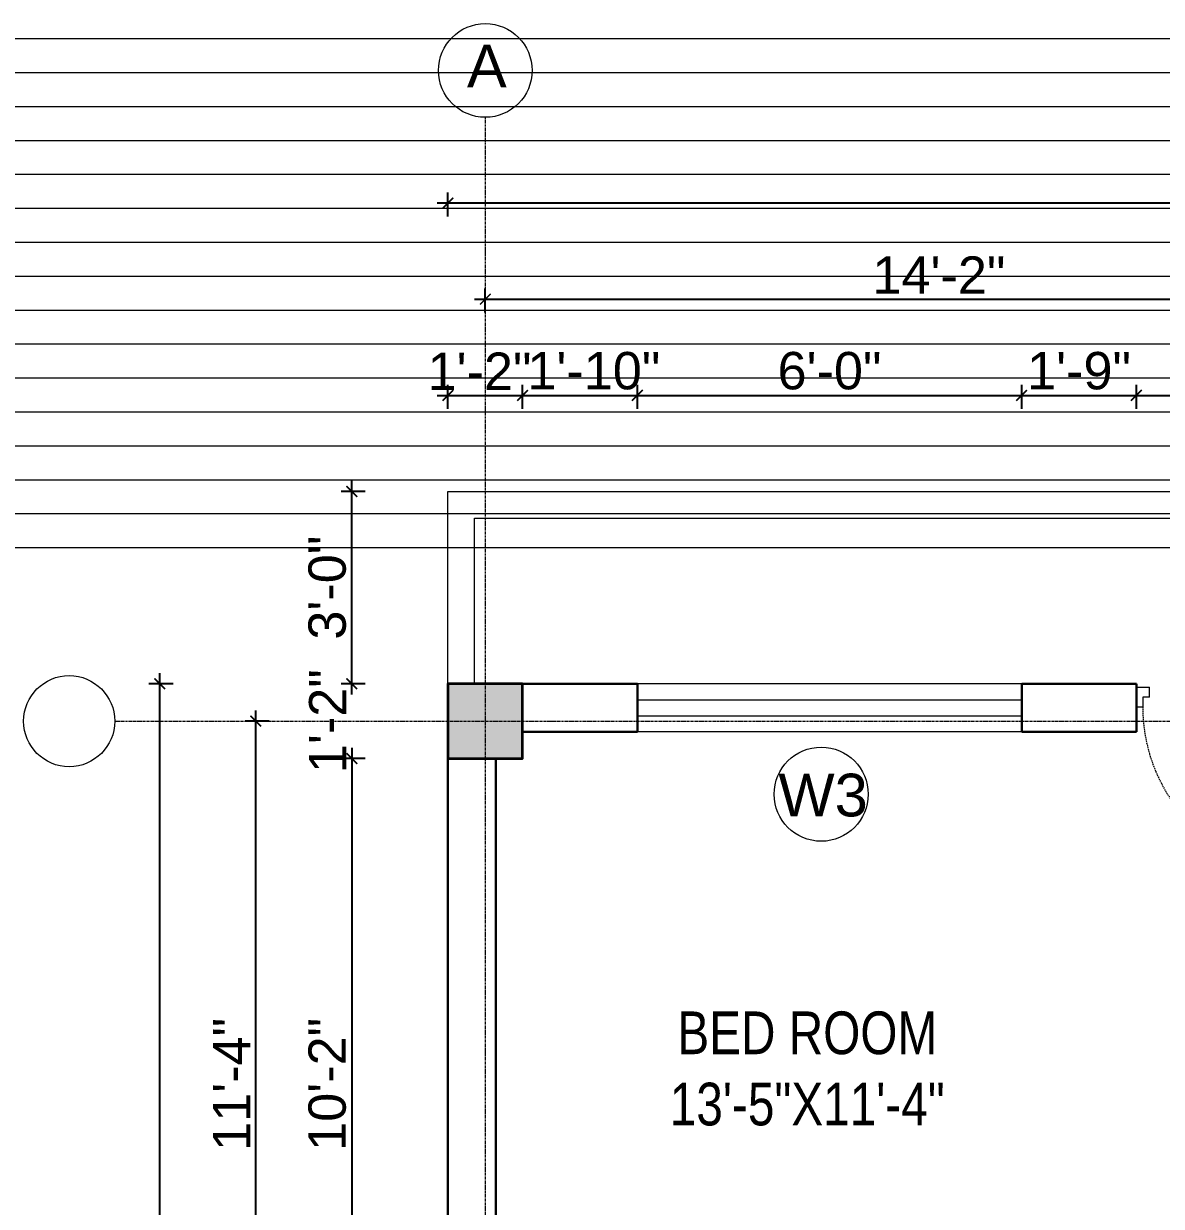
# Model space of a CAD drawing. Header units: inches. Extents: x 94382 to 101671, y 6219 to 10323.
# Drawn here: x 96480.1 to 96693.3, y 8797.9 to 9019.3 of the extents above; entities that cross this region are included whole.
import ezdxf

# ---------------------------------------------------------------- set-up
doc = ezdxf.new("R2010")
doc.units = ezdxf.units.IN
doc.header["$MEASUREMENT"] = 0
doc.linetypes.add('CENTER', pattern=[2, 1.25, -0.25, 0.25, -0.25])
doc.linetypes.add('HIDDEN', pattern=[0.375, 0.25, -0.125])
for name, color, linetype, lineweight in [('Annotate-Lite.w', 4, 'Continuous', 9), ('Annotations-Bold.w', 2, 'Continuous', 13), ('COLOUM', 3, 'Continuous', 35), ('DIM-2', 4, 'Continuous', 20), ('Door-Window.w', 4, 'Continuous', 15), ('wall', 240, 'Continuous', 30), ('wall light', 6, 'Continuous', 18), ('window', 130, 'Continuous', 13)]:
    doc.layers.add(name, color=color, linetype=linetype, lineweight=lineweight)
doc.styles.add('ARAIL', font='arial.ttf')
doc.styles.add('DIM', font='arial.ttf', dxfattribs={"width": 0.8})
doc.styles.add('gaurav', font='arial.ttf')
doc.dimstyles.new('8 inch dim', dxfattribs={"dimtxt": 7, "dimasz": 2, "dimexe": 2, "dimexo": 1, "dimgap": 1, "dimtad": 1, "dimdec": 0, "dimzin": 3, "dimdsep": 46, "dimlunit": 4, "dimtxsty": 'ARAIL', "dimblk": 'ARCHTICK', "dimcen": 0.09, "dimdle": 2, "dimadec": 0, "dimazin": 0, "dimtfac": 1, "dimtdec": 0, "dimtix": 1, "dimtofl": 0, "dimtmove": 1, "dimatfit": 3, "dimldrblk": 'ARCHTICK', "dimfxlon": 1, "dimtolj": 1, "dimtzin": 0, "dimarcsym": 0})

# ---------------------------------------------------------------- blocks, each defined once
blk = doc.blocks.new('column 14')
at = {"layer": 'COLOUM'}
h = blk.add_hatch(color=256, dxfattribs=at)
h.dxf.hatch_style = 1
h.paths.add_polyline_path([(7, 7), (-7, 7), (-7, -7), (7, -7)])
blk.add_lwpolyline([(7, 7), (7, -7), (-7, -7), (-7, 7)], close=True, dxfattribs=at)
blk = doc.blocks.new('*U9')
at = {"layer": 'Door-Window.w', "ltscale": 3}
for p, q in [((11067.44, 10097.93), (11092.24, 10116.76)), ((11068.18, 10096.96), (11093, 10115.8)), ((11092.24, 10116.76), (11093, 10115.8)), ((11063.03, 10097.66), (11065.96, 10099.89)), ((11065.96, 10099.89), (11067.44, 10097.93)), ((11065.25, 10094.74), (11063.03, 10097.66)), ((11065.97, 10096.82), (11067.44, 10097.93)), ((11067.44, 10097.93), (11068.18, 10096.96)), ((11066.71, 10095.85), (11065.25, 10094.74)), ((11066.71, 10095.85), (11065.97, 10096.82)), ((11084.8, 10072.06), (11083.33, 10070.95)), ((11084.8, 10072.06), (11085.54, 10071.08)), ((11084.81, 10068.99), (11087.74, 10071.22)), ((11085.54, 10071.08), (11087, 10072.19)), ((11087.74, 10071.22), (11087, 10072.19)), ((11084.81, 10068.99), (11083.33, 10070.95))]:
    blk.add_line(p, q, dxfattribs=at)
at = {"layer": 'Door-Window.w', "color": 9, "linetype": 'HIDDEN', "lineweight": 18}
blk.add_arc((11068.18, 10096.96), 31.16, 307.2347, 37.1906, dxfattribs=at)
blk = doc.blocks.new('_ArchTick')
at = {"color": 0, "linetype": 'ByBlock', "const_width": 0.15}
blk.add_lwpolyline([(-0.5, -0.5), (0.5, 0.5)], dxfattribs=at)
blk = doc.blocks.new('*D225')
at = {"layer": 'Defpoints', "color": 0, "transparency": 16777216}
for p in [(96559.59, 8895.7), (96505.59, 8425.7), (96559.59, 8425.7)]:
    blk.add_point(p, dxfattribs=at)
at = {"layer": 'DIM-2', "color": 0, "lineweight": -2, "transparency": 16777216}
for p, q in [((96505.59, 8897.7), (96505.59, 8423.7)), ((96508.09, 8895.7), (96503.59, 8895.7)), ((96508.09, 8425.7), (96503.59, 8425.7))]:
    blk.add_line(p, q, dxfattribs=at)
at = {"layer": 'DIM-2', "color": 0, "lineweight": -2, "transparency": 16777216, "xscale": 2, "yscale": 2, "zscale": 2}
for p, rotation in [((96505.59, 8895.7), 90), ((96505.59, 8425.7), 270)]:
    blk.add_blockref('_ArchTick', p, dxfattribs=dict(at, rotation=rotation))
at = {"layer": 'DIM-2', "color": 0, "transparency": 16777216, "insert": (96501.01, 8660.7), "char_height": 7, "attachment_point": 5, "rotation": 90, "style": 'ARAIL'}
blk.add_mtext('\\A1;39\'-2"', dxfattribs=at)
blk = doc.blocks.new('*D249')
at = {"layer": 'Defpoints', "color": 0, "transparency": 16777216}
for p in [(96573.59, 8949.7), (96559.59, 8895.7), (96573.59, 8895.7)]:
    blk.add_point(p, dxfattribs=at)
at = {"layer": 'DIM-2', "color": 0, "lineweight": -2, "transparency": 16777216}
for p, q in [((96559.59, 8947.2), (96559.59, 8951.7)), ((96573.59, 8947.2), (96573.59, 8951.7)), ((96557.59, 8949.7), (96575.59, 8949.7))]:
    blk.add_line(p, q, dxfattribs=at)
at = {"layer": 'DIM-2', "color": 0, "lineweight": -2, "transparency": 16777216, "xscale": 2, "yscale": 2, "zscale": 2, "rotation": 180}
blk.add_blockref('_ArchTick', (96559.59, 8949.7), dxfattribs=at)
at = {"layer": 'DIM-2', "color": 0, "lineweight": -2, "transparency": 16777216, "xscale": 2, "yscale": 2, "zscale": 2}
blk.add_blockref('_ArchTick', (96573.59, 8949.7), dxfattribs=at)
at = {"layer": 'DIM-2', "color": 0, "transparency": 16777216, "insert": (96565.52, 8954.22), "char_height": 7, "attachment_point": 5, "style": 'ARAIL'}
blk.add_mtext('\\A1;1\'-2"', dxfattribs=at)
blk = doc.blocks.new('*D250')
at = {"layer": 'Defpoints', "color": 0, "transparency": 16777216}
for p in [(96595.09, 8949.7), (96573.59, 8895.7), (96595.09, 8895.7)]:
    blk.add_point(p, dxfattribs=at)
at = {"layer": 'DIM-2', "color": 0, "lineweight": -2, "transparency": 16777216}
for p, q in [((96573.59, 8947.2), (96573.59, 8951.7)), ((96595.09, 8947.2), (96595.09, 8951.7)), ((96571.59, 8949.7), (96597.09, 8949.7))]:
    blk.add_line(p, q, dxfattribs=at)
at = {"layer": 'DIM-2', "color": 0, "lineweight": -2, "transparency": 16777216, "xscale": 2, "yscale": 2, "zscale": 2, "rotation": 180}
blk.add_blockref('_ArchTick', (96573.59, 8949.7), dxfattribs=at)
at = {"layer": 'DIM-2', "color": 0, "lineweight": -2, "transparency": 16777216, "xscale": 2, "yscale": 2, "zscale": 2}
blk.add_blockref('_ArchTick', (96595.09, 8949.7), dxfattribs=at)
at = {"layer": 'DIM-2', "color": 0, "transparency": 16777216, "insert": (96586.94, 8954.28), "char_height": 7, "attachment_point": 5, "style": 'ARAIL'}
blk.add_mtext('\\A1;1\'-10"', dxfattribs=at)
blk = doc.blocks.new('*D251')
at = {"layer": 'Defpoints', "color": 0, "transparency": 16777216}
for p in [(96667.09, 8949.7), (96595.09, 8895.7), (96667.09, 8895.7)]:
    blk.add_point(p, dxfattribs=at)
at = {"layer": 'DIM-2', "color": 0, "lineweight": -2, "transparency": 16777216}
for p, q in [((96595.09, 8947.2), (96595.09, 8951.7)), ((96667.09, 8947.2), (96667.09, 8951.7)), ((96593.09, 8949.7), (96669.09, 8949.7))]:
    blk.add_line(p, q, dxfattribs=at)
at = {"layer": 'DIM-2', "color": 0, "lineweight": -2, "transparency": 16777216, "xscale": 2, "yscale": 2, "zscale": 2, "rotation": 180}
blk.add_blockref('_ArchTick', (96595.09, 8949.7), dxfattribs=at)
at = {"layer": 'DIM-2', "color": 0, "lineweight": -2, "transparency": 16777216, "xscale": 2, "yscale": 2, "zscale": 2}
blk.add_blockref('_ArchTick', (96667.09, 8949.7), dxfattribs=at)
at = {"layer": 'DIM-2', "color": 0, "transparency": 16777216, "insert": (96631.09, 8954.28), "char_height": 7, "attachment_point": 5, "style": 'ARAIL'}
blk.add_mtext('\\A1;6\'-0"', dxfattribs=at)
blk = doc.blocks.new('*D252')
at = {"layer": 'Defpoints', "color": 0, "transparency": 16777216}
for p in [(96688.58, 8949.7), (96667.09, 8895.7), (96688.58, 8895.7)]:
    blk.add_point(p, dxfattribs=at)
at = {"layer": 'DIM-2', "color": 0, "lineweight": -2, "transparency": 16777216}
for p, q in [((96667.09, 8947.2), (96667.09, 8951.7)), ((96688.58, 8947.2), (96688.58, 8951.7)), ((96665.09, 8949.7), (96690.58, 8949.7))]:
    blk.add_line(p, q, dxfattribs=at)
at = {"layer": 'DIM-2', "color": 0, "lineweight": -2, "transparency": 16777216, "xscale": 2, "yscale": 2, "zscale": 2, "rotation": 180}
blk.add_blockref('_ArchTick', (96667.09, 8949.7), dxfattribs=at)
at = {"layer": 'DIM-2', "color": 0, "lineweight": -2, "transparency": 16777216, "xscale": 2, "yscale": 2, "zscale": 2}
blk.add_blockref('_ArchTick', (96688.58, 8949.7), dxfattribs=at)
at = {"layer": 'DIM-2', "color": 0, "transparency": 16777216, "insert": (96677.84, 8954.28), "char_height": 7, "attachment_point": 5, "style": 'ARAIL'}
blk.add_mtext('\\A1;1\'-9"', dxfattribs=at)
blk = doc.blocks.new('*D244')
at = {"layer": 'Defpoints', "color": 0, "transparency": 16777216}
for p in [(96724.59, 8949.7), (96688.58, 8895.7), (96724.59, 8895.7)]:
    blk.add_point(p, dxfattribs=at)
at = {"layer": 'DIM-2', "color": 0, "lineweight": -2, "transparency": 16777216}
for p, q in [((96688.58, 8947.2), (96688.58, 8951.7)), ((96724.59, 8947.2), (96724.59, 8951.7)), ((96686.58, 8949.7), (96726.59, 8949.7))]:
    blk.add_line(p, q, dxfattribs=at)
at = {"layer": 'DIM-2', "color": 0, "lineweight": -2, "transparency": 16777216, "xscale": 2, "yscale": 2, "zscale": 2, "rotation": 180}
blk.add_blockref('_ArchTick', (96688.58, 8949.7), dxfattribs=at)
at = {"layer": 'DIM-2', "color": 0, "lineweight": -2, "transparency": 16777216, "xscale": 2, "yscale": 2, "zscale": 2}
blk.add_blockref('_ArchTick', (96724.59, 8949.7), dxfattribs=at)
at = {"layer": 'DIM-2', "color": 0, "transparency": 16777216, "insert": (96706.59, 8954.28), "char_height": 7, "attachment_point": 5, "style": 'ARAIL'}
blk.add_mtext('\\A1;3\'-0"', dxfattribs=at)
blk = doc.blocks.new('*D242')
at = {"layer": 'Defpoints', "color": 0, "transparency": 16777216}
for p in [(96736.59, 8967.7), (96566.59, 8895.7), (96736.59, 8895.7)]:
    blk.add_point(p, dxfattribs=at)
at = {"layer": 'DIM-2', "color": 0, "lineweight": -2, "transparency": 16777216}
for p, q in [((96566.59, 8965.2), (96566.59, 8969.7)), ((96736.59, 8965.2), (96736.59, 8969.7)), ((96564.59, 8967.7), (96738.59, 8967.7))]:
    blk.add_line(p, q, dxfattribs=at)
at = {"layer": 'DIM-2', "color": 0, "lineweight": -2, "transparency": 16777216, "xscale": 2, "yscale": 2, "zscale": 2, "rotation": 180}
blk.add_blockref('_ArchTick', (96566.59, 8967.7), dxfattribs=at)
at = {"layer": 'DIM-2', "color": 0, "lineweight": -2, "transparency": 16777216, "xscale": 2, "yscale": 2, "zscale": 2}
blk.add_blockref('_ArchTick', (96736.59, 8967.7), dxfattribs=at)
at = {"layer": 'DIM-2', "color": 0, "transparency": 16777216, "insert": (96651.59, 8972.22), "char_height": 7, "attachment_point": 5, "style": 'ARAIL'}
blk.add_mtext('\\A1;14\'-2"', dxfattribs=at)
blk = doc.blocks.new('*D224')
at = {"layer": 'Defpoints', "color": 0, "transparency": 16777216}
for p in [(96559.59, 8985.7), (96559.59, 8895.7), (96918.28, 8895.7)]:
    blk.add_point(p, dxfattribs=at)
at = {"layer": 'DIM-2', "color": 0, "lineweight": -2, "transparency": 16777216}
for p, q in [((96559.59, 8983.2), (96559.59, 8987.7)), ((96918.28, 8983.2), (96918.28, 8987.7)), ((96920.28, 8985.7), (96557.59, 8985.7))]:
    blk.add_line(p, q, dxfattribs=at)
at = {"layer": 'DIM-2', "color": 0, "lineweight": -2, "transparency": 16777216, "xscale": 2, "yscale": 2, "zscale": 2, "rotation": 180}
blk.add_blockref('_ArchTick', (96559.59, 8985.7), dxfattribs=at)
at = {"layer": 'DIM-2', "color": 0, "lineweight": -2, "transparency": 16777216, "xscale": 2, "yscale": 2, "zscale": 2}
blk.add_blockref('_ArchTick', (96918.28, 8985.7), dxfattribs=at)
at = {"layer": 'DIM-2', "color": 0, "transparency": 16777216, "insert": (96738.93, 8990.28), "char_height": 7, "attachment_point": 5, "style": 'ARAIL'}
blk.add_mtext('\\A1;29\'-11"', dxfattribs=at)
blk = doc.blocks.new('*D200')
at = {"layer": 'Defpoints', "color": 0, "transparency": 16777216}
for p in [(96559.59, 8895.7), (96541.59, 8881.7), (96559.59, 8881.7)]:
    blk.add_point(p, dxfattribs=at)
at = {"layer": 'DIM-2', "color": 0, "lineweight": -2, "transparency": 16777216}
for p, q in [((96541.59, 8895.7), (96541.59, 8897.7)), ((96544.09, 8895.7), (96539.59, 8895.7)), ((96544.09, 8881.7), (96539.59, 8881.7)), ((96541.59, 8881.7), (96541.59, 8879.7))]:
    blk.add_line(p, q, dxfattribs=at)
at = {"layer": 'DIM-2', "color": 0, "lineweight": -2, "transparency": 16777216, "xscale": 2, "yscale": 2, "zscale": 2}
for p, rotation in [((96541.59, 8895.7), 270), ((96541.59, 8881.7), 90)]:
    blk.add_blockref('_ArchTick', p, dxfattribs=dict(at, rotation=rotation))
at = {"layer": 'DIM-2', "color": 0, "transparency": 16777216, "insert": (96537.07, 8888.7), "char_height": 7, "attachment_point": 5, "rotation": 90, "style": 'ARAIL'}
blk.add_mtext('\\A1;1\'-2"', dxfattribs=at)
blk = doc.blocks.new('*D201')
at = {"layer": 'Defpoints', "color": 0, "transparency": 16777216}
for p in [(96559.59, 8881.7), (96541.59, 8759.7), (96559.59, 8759.7)]:
    blk.add_point(p, dxfattribs=at)
at = {"layer": 'DIM-2', "color": 0, "lineweight": -2, "transparency": 16777216}
for p, q in [((96541.59, 8883.7), (96541.59, 8757.7)), ((96544.09, 8881.7), (96539.59, 8881.7)), ((96544.09, 8759.7), (96539.59, 8759.7))]:
    blk.add_line(p, q, dxfattribs=at)
at = {"layer": 'DIM-2', "color": 0, "lineweight": -2, "transparency": 16777216, "xscale": 2, "yscale": 2, "zscale": 2}
for p, rotation in [((96541.59, 8881.7), 90), ((96541.59, 8759.7), 270)]:
    blk.add_blockref('_ArchTick', p, dxfattribs=dict(at, rotation=rotation))
at = {"layer": 'DIM-2', "color": 0, "transparency": 16777216, "insert": (96537.01, 8820.7), "char_height": 7, "attachment_point": 5, "rotation": 90, "style": 'ARAIL'}
blk.add_mtext('\\A1;10\'-2"', dxfattribs=at)
blk = doc.blocks.new('*D209')
at = {"layer": 'Defpoints', "color": 0, "transparency": 16777216}
for p in [(96523.59, 8888.7), (96559.59, 8888.7), (96559.59, 8752.7)]:
    blk.add_point(p, dxfattribs=at)
at = {"layer": 'DIM-2', "color": 0, "lineweight": -2, "transparency": 16777216}
for p, q in [((96526.09, 8888.7), (96521.59, 8888.7)), ((96523.59, 8750.7), (96523.59, 8890.7)), ((96526.09, 8752.7), (96521.59, 8752.7))]:
    blk.add_line(p, q, dxfattribs=at)
at = {"layer": 'DIM-2', "color": 0, "lineweight": -2, "transparency": 16777216, "xscale": 2, "yscale": 2, "zscale": 2}
for p, rotation in [((96523.59, 8888.7), 90), ((96523.59, 8752.7), 270)]:
    blk.add_blockref('_ArchTick', p, dxfattribs=dict(at, rotation=rotation))
at = {"layer": 'DIM-2', "color": 0, "transparency": 16777216, "insert": (96519.07, 8820.7), "char_height": 7, "attachment_point": 5, "rotation": 90, "style": 'ARAIL'}
blk.add_mtext('\\A1;11\'-4"', dxfattribs=at)
blk = doc.blocks.new('*D198')
at = {"layer": 'Defpoints', "color": 0, "transparency": 16777216}
for p in [(96541.59, 8931.7), (96559.59, 8931.7), (96559.59, 8895.7)]:
    blk.add_point(p, dxfattribs=at)
at = {"layer": 'DIM-2', "color": 0, "lineweight": -2, "transparency": 16777216}
for p, q in [((96541.59, 8893.7), (96541.59, 8933.7)), ((96544.09, 8931.7), (96539.59, 8931.7)), ((96544.09, 8895.7), (96539.59, 8895.7))]:
    blk.add_line(p, q, dxfattribs=at)
at = {"layer": 'DIM-2', "color": 0, "lineweight": -2, "transparency": 16777216, "xscale": 2, "yscale": 2, "zscale": 2}
for p, rotation in [((96541.59, 8931.7), 90), ((96541.59, 8895.7), 270)]:
    blk.add_blockref('_ArchTick', p, dxfattribs=dict(at, rotation=rotation))
at = {"layer": 'DIM-2', "color": 0, "transparency": 16777216, "insert": (96537.01, 8913.7), "char_height": 7, "attachment_point": 5, "rotation": 90, "style": 'ARAIL'}
blk.add_mtext('\\A1;3\'-0"', dxfattribs=at)

msp = doc.modelspace()

# ---------------------------------------------------------------- linework, layer by layer
at = {"layer": 'Annotate-Lite.w', "ltscale": 0.005}
msp.add_circle((96629.53, 8875.02), 8.81, dxfattribs=at)
at = {"layer": 'Annotations-Bold.w', "linetype": 'CENTER', "ltscale": 0.3}
for p, q in [((96566.59, 9001.77), (96566.59, 8325.27)), ((96497.17, 8888.7), (96983.42, 8888.7))]:
    msp.add_line(p, q, dxfattribs=at)
at = {"layer": 'DIM-2'}
for p in [(101510.56, 9029.21), (101510.56, 9022.85), (101510.56, 9016.5), (101510.56, 9010.15), (101510.56, 9003.8), (101510.56, 8997.44), (101510.56, 8991.09), (101510.56, 8984.74), (101510.56, 8978.38), (101510.56, 8972.03), (101510.56, 8965.68), (101510.56, 8959.32), (101510.56, 8952.97), (101510.56, 8946.62), (101510.56, 8940.27), (101510.56, 8933.91), (101510.56, 8927.56), (101510.56, 8921.21)]:
    msp.add_xline(p, (1, 0), dxfattribs=at)
for centre, radius in [((96566.59, 9010.53), 8.77), ((96488.64, 8888.7), 8.53)]:
    msp.add_circle(centre, radius, dxfattribs=at)
at = {"layer": 'wall'}
for p, q in [((96573.59, 8895.7), (96595.09, 8895.7)), ((96595.09, 8886.7), (96595.09, 8895.7)), ((96667.09, 8895.7), (96688.58, 8895.7)), ((96667.09, 8886.7), (96667.09, 8895.7)), ((96688.58, 8895.7), (96688.58, 8886.7)), ((96595.09, 8886.7), (96573.59, 8886.7)), ((96688.58, 8886.7), (96667.09, 8886.7)), ((96559.59, 8881.7), (96559.59, 8616.7)), ((96568.59, 8881.7), (96568.59, 8616.7))]:
    msp.add_line(p, q, dxfattribs=at)
at = {"layer": 'wall light'}
msp.add_line((96559.59, 8895.7), (96559.59, 8931.7), dxfattribs=at)
for points in [[(96559.59, 8931.7), (96920.38, 8931.7)], [(96564.59, 8895.7), (96564.59, 8926.7), (96915.08, 8926.7), (96913.27, 8895.7)]]:
    msp.add_lwpolyline(points, dxfattribs=at)
at = {"layer": 'window'}
for p, q in [((96667.09, 8895.7), (96595.09, 8895.7)), ((96595.09, 8892.7), (96667.09, 8892.7)), ((96595.09, 8889.7), (96667.09, 8889.7)), ((96667.09, 8886.7), (96595.09, 8886.7))]:
    msp.add_line(p, q, dxfattribs=at)

# ---------------------------------------------------------------- block references
at = {"layer": 'Door-Window.w', "linetype": 'ByBlock', "xscale": 0.999790782091718, "yscale": 0.999790782091718, "zscale": 0.999790782091718, "rotation": 232.8475757098403}
msp.add_blockref('*U9', (95358.09, 23807.91), dxfattribs=at)
at = {"layer": 'wall', "xscale": -1, "rotation": 270}
msp.add_blockref('column 14', (96566.59, 8888.7), dxfattribs=at)

# ---------------------------------------------------------------- texts
at = {"ltscale": 7, "insert": (96626.92, 8812.9), "char_height": 8, "width": 121.9318, "attachment_point": 8, "style": 'DIM'}
msp.add_mtext('BED ROOM\\P13\'-5"X11\'-4"', dxfattribs=at)
at = {"layer": 'Annotate-Lite.w', "ltscale": 0.005, "insert": (96621.5, 8878.87), "char_height": 8, "attachment_point": 1, "style": 'gaurav'}
msp.add_mtext_dynamic_manual_height_columns('W3', width=8, gutter_width=100, heights=[0], dxfattribs=at)
at = {"layer": 'Annotations-Bold.w', "linetype": 'CENTER', "ltscale": 1.5, "insert": (96563.16, 9015.37), "char_height": 8, "attachment_point": 1, "style": 'ARAIL'}
msp.add_mtext_dynamic_manual_height_columns('A', width=6.5393, gutter_width=100, heights=[0], dxfattribs=at)

# ---------------------------------------------------------------- dimensions: what is measured, and where the dimension line sits
at = {"layer": 'DIM-2'}
for base, p1, p2, picture, middle in [((96559.59, 8985.7), (96918.28, 8895.7), (96559.59, 8895.7), '*D224', (96738.93, 8990.28)), ((96736.59, 8967.7), (96566.59, 8895.7), (96736.59, 8895.7), '*D242', (96651.59, 8972.22)), ((96667.09, 8949.7), (96595.09, 8895.7), (96667.09, 8895.7), '*D251', (96631.09, 8954.28)), ((96688.58, 8949.7), (96667.09, 8895.7), (96688.58, 8895.7), '*D252', (96677.84, 8954.28)), ((96724.59, 8949.7), (96688.58, 8895.7), (96724.59, 8895.7), '*D244', (96706.59, 8954.28))]:
    dim = msp.add_linear_dim(base=base, p1=p1, p2=p2, dimstyle='8 inch dim', dxfattribs=at)
    dim.commit()
    dim.dimension.update_dxf_attribs({"geometry": picture, "text_midpoint": middle})
for base, p1, p2, picture, middle in [((96573.59, 8949.7), (96559.59, 8895.7), (96573.59, 8895.7), '*D249', (96565.52, 8949.7)), ((96595.08560135, 8949.70272804), (96573.58560135, 8895.70272804), (96595.08560135, 8895.70272804), '*D250', (96586.94363313, 8949.70272804))]:
    dim = msp.add_linear_dim(base=base, p1=p1, p2=p2, dimstyle='8 inch dim', dxfattribs=at)
    dim.commit()
    dim.dimension.update_dxf_attribs({"geometry": picture, "text_midpoint": middle, "dimtype": 128})
for base, p1, p2, picture, middle in [((96541.59, 8931.7), (96559.59, 8895.7), (96559.59, 8931.7), '*D198', (96537.01, 8913.7)), ((96505.59, 8425.7), (96559.59, 8895.7), (96559.59, 8425.7), '*D225', (96501.01, 8660.7)), ((96541.59, 8881.7), (96559.59, 8895.7), (96559.59, 8881.7), '*D200', (96537.07, 8888.7)), ((96523.59, 8888.7), (96559.59, 8752.7), (96559.59, 8888.7), '*D209', (96519.07, 8820.7)), ((96541.59, 8759.7), (96559.59, 8881.7), (96559.59, 8759.7), '*D201', (96537.01, 8820.7))]:
    dim = msp.add_linear_dim(base=base, p1=p1, p2=p2, angle=90, dimstyle='8 inch dim', dxfattribs=at)
    dim.commit()
    dim.dimension.update_dxf_attribs({"geometry": picture, "text_midpoint": middle})

doc.saveas('drawing.dxf')
